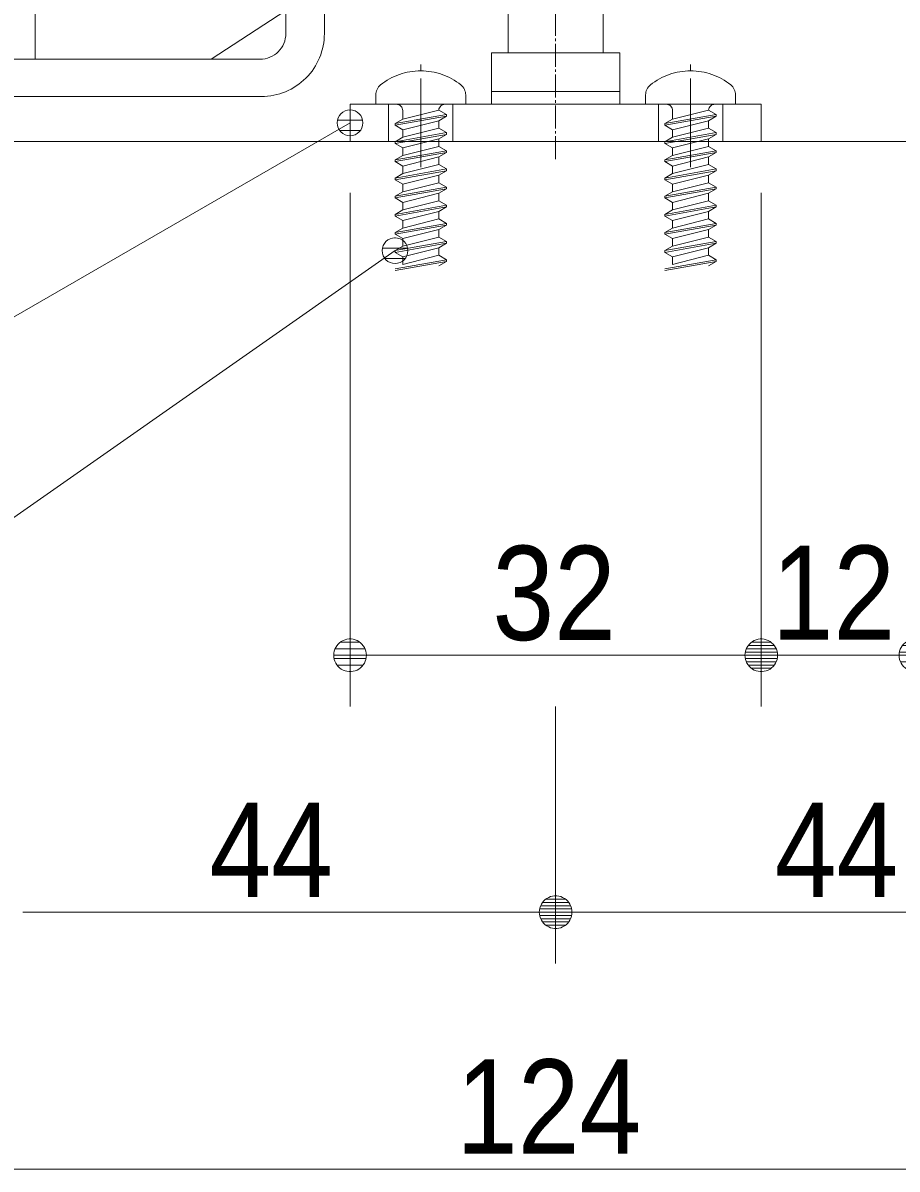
# Model space of a CAD drawing. Units: millimetres, scale not verified, with parts at other scales. Extents: x -6062 to 6062, y -3045 to 3045.
# Drawn here: x 927.4 to 1267.5, y -2350 to -1903.8 of the extents above; entities that cross this region are included whole.
import ezdxf
from ezdxf.enums import TextEntityAlignment as Align

# ---------------------------------------------------------------- set-up
doc = ezdxf.new("R2010")
doc.units = ezdxf.units.MM
doc.header["$LTSCALE"] = 20
doc.linetypes.add('CHAIN2', pattern=[12, 9, -1, 1, -1])
for name, color, linetype, lineweight in [('0-0_2寸法-1', 7, 'Continuous', 9), ('0-1_0', 7, 'Continuous', 9), ('0-3_2寸法-3', 7, 'Continuous', 9), ('0-4_3一般', 7, 'Continuous', 9)]:
    doc.layers.add(name, color=color, linetype=linetype, lineweight=lineweight)
doc.styles.add('ＭＳ Ｐゴシック', font='')
doc.styles.get('ＭＳ Ｐゴシック').set_extended_font_data('MS PGothic')

# ---------------------------------------------------------------- blocks, each defined once
blk = doc.blocks.new('グループ-67')
at = {"layer": '0-4_3一般'}
blk.add_line((48343.7, -39000), (68743.7, -39000), dxfattribs=at)
blk = doc.blocks.new('グループ-123')
at = {"layer": '0-4_3一般', "linetype": 'CHAIN2'}
blk.add_line((58443.7, -39138.8), (58443.7, -34079.3), dxfattribs=at)
at = {"layer": '0-4_3一般'}
for p, q in [((58768.7, -36750), (58118.7, -36750)), ((58818.7, -38000), (58818.7, -36800)), ((58813.7, -38000), (58073.7, -38000)), ((58073.7, -38000), (58073.7, -38310)), ((58813.7, -38000), (58813.7, -38310)), ((57943.7, -38610), (57943.7, -38310)), ((58643.7, -38310), (58943.7, -38310)), ((58943.7, -38610), (58943.7, -38310)), ((57393.7, -39200), (57393.7, -38510)), ((59493.7, -39200), (59493.7, -38510)), ((58943.7, -38610), (57943.7, -38610)), ((57943.7, -38610), (57943.7, -38710)), ((58943.7, -38610), (57943.7, -38610)), ((58943.7, -38710), (58943.7, -38610)), ((56843.7, -38710), (60043.7, -38710)), ((56843.7, -39000), (56843.7, -38710)), ((57143.7, -39000), (57143.7, -38710)), ((57643.7, -38710), (57643.7, -39000)), ((59243.7, -39000), (59243.7, -38710)), ((59743.7, -38710), (59743.7, -39000)), ((60043.7, -38710), (60043.7, -39000)), ((60043.7, -39000), (56843.7, -39000))]:
    blk.add_line(p, q, dxfattribs=at)
for points in [[(58068.7, -36800), (58068.7, -38000), (58818.7, -38000)], [(57943.7, -38310), (58243.7, -38310), (58643.7, -38310)]]:
    blk.add_lwpolyline(points, dxfattribs=at)
for centre, start, end in [((58118.7, -36800), 90, 135), ((58768.7, -36800), 45, 90), ((58118.7, -36800), 135, 180), ((58768.7, -36800), 0, 45)]:
    blk.add_arc(centre, 50, start, end, dxfattribs=at)
blk = doc.blocks.new('グループ-124')
at = {"layer": '0-4_3一般'}
for p, q in [((59493.7, -38450), (59493.7, -38401.7)), ((59143.7, -38710), (59143.7, -38637.8)), ((59843.7, -38710), (59683.7, -38710)), ((59843.7, -38637.8), (59843.7, -38710)), ((59693.7, -38790), (59293.7, -38860.7)), ((59633.7, -38755.4), (59353.7, -38826)), ((59353.7, -38826), (59353.7, -38760)), ((59633.9, -38755.5), (59633.7, -38755.4)), ((59693.7, -38790), (59633.9, -38755.5)), ((59693.7, -38790), (59693.7, -38803.3)), ((59353.7, -38826), (59293.7, -38860.7)), ((59293.7, -38860.7), (59293.7, -38874)), ((59293.7, -38874), (59353.7, -38908.6)), ((59353.7, -38908.6), (59633.7, -38838)), ((59633.7, -38896.7), (59353.7, -38967.4)), ((59633.7, -38896.7), (59633.7, -38838)), ((59693.7, -38931.3), (59633.7, -38896.7)), ((59293.7, -39015.3), (59693.7, -38944.7)), ((59353.7, -38967.4), (59293.7, -39002)), ((59353.7, -38967.4), (59353.7, -38908.6)), ((59693.7, -38944.7), (59633.7, -38979.3)), ((59633.7, -39038), (59633.7, -38979.3)), ((59693.7, -38931.3), (59693.7, -38944.7)), ((59693.7, -39072.7), (59293.7, -39143.3)), ((59353.7, -39108.7), (59353.7, -39050)), ((59693.7, -39072.7), (59693.7, -39086)), ((59353.7, -39108.7), (59293.7, -39143.3)), ((59293.7, -39143.3), (59293.7, -39156.7)), ((59293.7, -39156.7), (59353.7, -39191.3)), ((59353.7, -39191.3), (59633.7, -39120.6)), ((59633.7, -39179.4), (59633.7, -39120.6)), ((59293.7, -39298), (59693.7, -39227.3)), ((59353.7, -39250), (59293.7, -39284.7)), ((59633.7, -39179.4), (59353.7, -39250)), ((59353.7, -39250), (59353.7, -39191.3)), ((59693.7, -39214), (59633.7, -39179.4)), ((59693.7, -39227.3), (59633.7, -39262)), ((59693.7, -39214), (59693.7, -39227.3)), ((59353.7, -39391.4), (59353.7, -39332.6)), ((59633.7, -39320.7), (59633.7, -39262)), ((59693.7, -39355.3), (59293.7, -39426)), ((59353.7, -39391.4), (59293.7, -39426)), ((59293.7, -39426), (59293.7, -39439.3)), ((59293.7, -39439.3), (59353.7, -39474)), ((59353.7, -39474), (59633.7, -39403.3)), ((59633.7, -39462), (59633.7, -39403.3)), ((59693.7, -39355.3), (59693.7, -39368.7)), ((59293.7, -39580.7), (59693.7, -39510)), ((59633.7, -39462), (59353.7, -39532.7)), ((59353.7, -39532.7), (59353.7, -39474)), ((59693.7, -39496.7), (59633.7, -39462)), ((59693.7, -39510), (59633.7, -39544.6)), ((59693.7, -39496.7), (59693.7, -39510)), ((59353.7, -39532.7), (59293.7, -39567.3)), ((59633.7, -39603.4), (59353.7, -39674)), ((59353.7, -39674), (59353.7, -39615.3)), ((59633.7, -39603.4), (59633.7, -39544.6)), ((59693.7, -39638), (59633.7, -39603.4)), ((59693.7, -39638), (59293.7, -39708.7)), ((59353.7, -39674), (59293.7, -39708.7)), ((59353.7, -39756.6), (59633.7, -39686)), ((59693.7, -39651.3), (59633.7, -39686)), ((59633.7, -39744.7), (59633.7, -39686)), ((59693.7, -39638), (59693.7, -39651.3)), ((59293.7, -39722), (59353.7, -39756.6)), ((59293.7, -39863.3), (59693.7, -39792.7)), ((59293.7, -39863.3), (59693.7, -39792.7)), ((59693.7, -39779.3), (59633.7, -39744.7)), ((59693.7, -39792.7), (59633.7, -39827.3)), ((59693.7, -39792.7), (59633.7, -39827.3)), ((59693.7, -39792.7), (59633.7, -39827.3)), ((59693.7, -39792.7), (59633.7, -39827.3)), ((59693.7, -39792.7), (59633.7, -39827.3)), ((59693.7, -39792.7), (59633.7, -39827.3)), ((59693.7, -39779.3), (59693.7, -39792.7)), ((59693.7, -39779.3), (59693.7, -39792.7)), ((59693.7, -39779.3), (59693.7, -39792.7)), ((59353.7, -39815.4), (59293.7, -39850)), ((59633.7, -39886), (59633.7, -39827.3)), ((59693.7, -39920.7), (59293.7, -39991.3)), ((59693.7, -39920.7), (59693.7, -39934))]:
    blk.add_line(p, q, dxfattribs=at)
for points in [[(59683.7, -38710), (59303.7, -38710), (59143.7, -38710)], [(59293.7, -38874), (59693.7, -38803.3), (59633.7, -38838)], [(59693.7, -38931.3), (59293.7, -39002), (59293.7, -39015.3)], [(59293.7, -39015.3), (59353.7, -39050), (59633.7, -38979.3)], [(59693.7, -39072.7), (59633.7, -39038), (59353.7, -39108.7)], [(59293.7, -39156.7), (59693.7, -39086), (59633.7, -39120.6)], [(59693.7, -39214), (59293.7, -39284.7), (59293.7, -39298)], [(59293.7, -39298), (59353.7, -39332.6), (59633.7, -39262)], [(59693.7, -39355.3), (59633.7, -39320.7), (59353.7, -39391.4)], [(59293.7, -39439.3), (59693.7, -39368.7), (59633.7, -39403.3)], [(59693.7, -39496.7), (59293.7, -39567.3), (59293.7, -39580.7)], [(59293.7, -39580.7), (59353.7, -39615.3), (59633.7, -39544.6)], [(59293.7, -39722), (59693.7, -39651.3), (59633.7, -39686)], [(59293.7, -39708.7), (59293.7, -39722), (59693.7, -39651.3), (59633.7, -39686)], [(59693.7, -39779.3), (59293.7, -39850), (59293.7, -39863.3)], [(59633.7, -39744.7), (59353.7, -39815.4), (59353.7, -39756.6)], [(59293.7, -39863.3), (59353.7, -39898), (59633.7, -39827.3)], [(59293.7, -40004.7), (59693.7, -39934), (59633.7, -39968.6)], [(59693.7, -39920.7), (59633.7, -39886), (59353.7, -39956.7), (59353.7, -39898)]]:
    blk.add_lwpolyline(points, dxfattribs=at)
for centre, radius, start, end in [((59493.7, -38950), 500, 90, 109.34109), ((59493.7, -38950), 500, 70.65891, 90), ((59493.7, -38950), 500, 109.34109, 128.68219), ((59493.7, -38950), 500, 51.31781, 70.65891), ((59243.7, -38637.8), 100, 154.34109, 180), ((59243.7, -38637.8), 100, 128.68219, 154.34109), ((59743.7, -38637.8), 100, 25.65891, 51.31781), ((59743.7, -38637.8), 100, 0, 25.65891), ((59303.7, -38760), 50, 45, 90), ((59303.7, -38760), 50, 0, 45), ((59683.7, -38760), 50, 132.40515, 174.8103), ((59683.7, -38760), 50, 90, 132.40515)]:
    blk.add_arc(centre, radius, start, end, dxfattribs=at)
blk = doc.blocks.new('グループ-125')
at = {"layer": '0-4_3一般'}
for p, q in [((57393.7, -38450), (57393.7, -38401.7)), ((57043.7, -38710), (57043.7, -38637.8)), ((57203.7, -38710), (57043.7, -38710)), ((57583.7, -38710), (57203.7, -38710)), ((57193.7, -38874), (57593.7, -38803.3)), ((57533.7, -38755.4), (57253.7, -38826)), ((57253.7, -38826), (57253.7, -38760)), ((57533.9, -38755.5), (57533.7, -38755.4)), ((57593.7, -38803.3), (57533.7, -38838)), ((57593.7, -38790), (57533.9, -38755.5)), ((57593.7, -38790), (57593.7, -38803.3)), ((57253.7, -38826), (57193.7, -38860.7)), ((57533.7, -38896.7), (57533.7, -38838)), ((57593.7, -38931.3), (57193.7, -39002)), ((57253.7, -38967.4), (57193.7, -39002)), ((57253.7, -38967.4), (57253.7, -38908.6)), ((57253.7, -39050), (57533.7, -38979.3)), ((57533.7, -39038), (57533.7, -38979.3)), ((57593.7, -38931.3), (57593.7, -38944.7)), ((57193.7, -39002), (57193.7, -39015.3)), ((57193.7, -39015.3), (57253.7, -39050)), ((57533.7, -39038), (57253.7, -39108.7)), ((57253.7, -39108.7), (57253.7, -39050)), ((57593.7, -39072.7), (57533.7, -39038)), ((57593.7, -39072.7), (57593.7, -39086)), ((57193.7, -39156.7), (57593.7, -39086)), ((57253.7, -39108.7), (57193.7, -39143.3)), ((57593.7, -39086), (57533.7, -39120.6)), ((57533.7, -39179.4), (57533.7, -39120.6)), ((57593.7, -39214), (57193.7, -39284.7)), ((57253.7, -39250), (57193.7, -39284.7)), ((57253.7, -39250), (57253.7, -39191.3)), ((57593.7, -39214), (57593.7, -39227.3)), ((57193.7, -39284.7), (57193.7, -39298)), ((57193.7, -39298), (57253.7, -39332.6)), ((57253.7, -39332.6), (57533.7, -39262)), ((57533.7, -39320.7), (57253.7, -39391.4)), ((57253.7, -39391.4), (57253.7, -39332.6)), ((57533.7, -39320.7), (57533.7, -39262)), ((57593.7, -39355.3), (57533.7, -39320.7)), ((57193.7, -39439.3), (57593.7, -39368.7)), ((57253.7, -39391.4), (57193.7, -39426)), ((57593.7, -39368.7), (57533.7, -39403.3)), ((57533.7, -39462), (57533.7, -39403.3)), ((57593.7, -39355.3), (57593.7, -39368.7)), ((57593.7, -39496.7), (57193.7, -39567.3)), ((57253.7, -39532.7), (57253.7, -39474)), ((57593.7, -39496.7), (57593.7, -39510)), ((57253.7, -39532.7), (57193.7, -39567.3)), ((57193.7, -39567.3), (57193.7, -39580.7)), ((57193.7, -39580.7), (57253.7, -39615.3)), ((57253.7, -39615.3), (57533.7, -39544.6)), ((57533.7, -39603.4), (57533.7, -39544.6)), ((57593.7, -39638), (57533.7, -39603.4)), ((57593.7, -39638), (57193.7, -39708.7)), ((57193.7, -39722), (57593.7, -39651.3)), ((57193.7, -39722), (57593.7, -39651.3)), ((57253.7, -39674), (57193.7, -39708.7)), ((57593.7, -39651.3), (57533.7, -39686)), ((57593.7, -39651.3), (57533.7, -39686)), ((57593.7, -39651.3), (57533.7, -39686)), ((57533.7, -39744.7), (57533.7, -39686)), ((57593.7, -39638), (57593.7, -39651.3)), ((57193.7, -39708.7), (57193.7, -39722)), ((57593.7, -39779.3), (57193.7, -39850)), ((57533.7, -39744.7), (57253.7, -39815.4)), ((57253.7, -39815.4), (57253.7, -39756.6)), ((57593.7, -39779.3), (57533.7, -39744.7)), ((57593.7, -39792.7), (57533.7, -39827.3)), ((57593.7, -39792.7), (57533.7, -39827.3)), ((57593.7, -39792.7), (57533.7, -39827.3)), ((57593.7, -39779.3), (57593.7, -39792.7)), ((57593.7, -39779.3), (57593.7, -39792.7)), ((57253.7, -39815.4), (57193.7, -39850)), ((57193.7, -39850), (57193.7, -39863.3)), ((57193.7, -39863.3), (57253.7, -39898)), ((57253.7, -39898), (57533.7, -39827.3)), ((57533.7, -39886), (57533.7, -39827.3)), ((57593.7, -39920.7), (57193.7, -39991.3)), ((57193.7, -40004.7), (57593.7, -39934)), ((57533.7, -39886), (57253.7, -39956.7)), ((57253.7, -39956.7), (57253.7, -39898)), ((57593.7, -39920.7), (57533.7, -39886)), ((57593.7, -39934), (57533.7, -39968.6)), ((57593.7, -39920.7), (57593.7, -39934))]:
    blk.add_line(p, q, dxfattribs=at)
for points in [[(57743.7, -38637.8), (57743.7, -38710), (57583.7, -38710)], [(57593.7, -38790), (57193.7, -38860.7), (57193.7, -38874)], [(57193.7, -38874), (57253.7, -38908.6), (57533.7, -38838)], [(57593.7, -38931.3), (57533.7, -38896.7), (57253.7, -38967.4)], [(57193.7, -39015.3), (57593.7, -38944.7), (57533.7, -38979.3)], [(57593.7, -39072.7), (57193.7, -39143.3), (57193.7, -39156.7)], [(57193.7, -39156.7), (57253.7, -39191.3), (57533.7, -39120.6)], [(57193.7, -39298), (57593.7, -39227.3), (57533.7, -39262)], [(57593.7, -39214), (57533.7, -39179.4), (57253.7, -39250)], [(57593.7, -39355.3), (57193.7, -39426), (57193.7, -39439.3)], [(57193.7, -39439.3), (57253.7, -39474), (57533.7, -39403.3)], [(57193.7, -39580.7), (57593.7, -39510), (57533.7, -39544.6)], [(57593.7, -39496.7), (57533.7, -39462), (57253.7, -39532.7)], [(57533.7, -39603.4), (57253.7, -39674), (57253.7, -39615.3)], [(57193.7, -39722), (57253.7, -39756.6), (57533.7, -39686)], [(57193.7, -39863.3), (57593.7, -39792.7), (57533.7, -39827.3)], [(57193.7, -39863.3), (57593.7, -39792.7), (57533.7, -39827.3)], [(57593.7, -39779.3), (57593.7, -39792.7), (57533.7, -39827.3)]]:
    blk.add_lwpolyline(points, dxfattribs=at)
for centre, radius, start, end in [((57393.7, -38950), 500, 90, 109.34109), ((57393.7, -38950), 500, 70.65891, 90), ((57393.7, -38950), 500, 109.34109, 128.68219), ((57393.7, -38950), 500, 51.31781, 70.65891), ((57143.7, -38637.8), 100, 154.34109, 180), ((57143.7, -38637.8), 100, 128.68219, 154.34109), ((57643.7, -38637.8), 100, 25.65891, 51.31781), ((57643.7, -38637.8), 100, 0, 25.65891), ((57203.7, -38760), 50, 45, 90), ((57203.7, -38760), 50, 0, 45), ((57583.7, -38760), 50, 132.40515, 174.8103), ((57583.7, -38760), 50, 90, 132.40515)]:
    blk.add_arc(centre, radius, start, end, dxfattribs=at)
blk = doc.blocks.new('グループ-127')
at = {"layer": '0-4_3一般'}
for p, q in [((56643.7, -31150), (56643.7, -31810)), ((56343.7, -31675), (56643.7, -31675)), ((56343.7, -33775), (56343.7, -31800)), ((56343.7, -32425), (56343.7, -31975)), ((56643.7, -31975), (56643.7, -32425)), ((56168.6, -32200), (56878.6, -32200)), ((56343.7, -32725), (56643.7, -32725)), ((56643.7, -33340), (56643.7, -33515)), ((56343.7, -33475), (56643.7, -33475)), ((56343.7, -34210), (56343.7, -33775)), ((56168.6, -34000), (56878.6, -34000)), ((56343.7, -38160), (56343.7, -34210)), ((56343.7, -34650), (56343.7, -34460)), ((56343.7, -34525), (56643.7, -34525)), ((56168.6, -34900), (56878.6, -34900)), ((56643.7, -35140), (56643.7, -35315)), ((56343.7, -35275), (56643.7, -35275)), ((56343.7, -36010), (56343.7, -35575)), ((56168.6, -35800), (56878.6, -35800)), ((56343.7, -36450), (56343.7, -36260)), ((56343.7, -36325), (56643.7, -36325)), ((53718.7, -36750), (54368.7, -36750)), ((53668.7, -36800), (53668.7, -38000)), ((54418.7, -38000), (54418.7, -36800)), ((54418.7, -38000), (53668.7, -38000)), ((53693.7, -38000), (54393.7, -38000)), ((53693.7, -38360), (53693.7, -38000)), ((54393.7, -38360), (54393.7, -38000)), ((55763.7, -38360), (56343.7, -37980)), ((54393.7, -38360), (53693.7, -38360)), ((56153.7, -38650), (53143.7, -38650))]:
    blk.add_line(p, q, dxfattribs=at)
at = {"layer": '0-4_3一般', "linetype": 'CHAIN2'}
blk.add_line((54043.7, -38760), (54043.7, -34079.3), dxfattribs=at)
at = {"layer": '0-4_3一般'}
for points in [[(56343.7, -31810), (56343.7, -31150), (56643.7, -31150)], [(56643.7, -31800), (56643.7, -32600), (56643.7, -38160)], [(53143.7, -38650), (53143.7, -38360), (56143.7, -38360)]]:
    blk.add_lwpolyline(points, dxfattribs=at)
for centre, radius, start, end in [((53718.7, -36800), 50, 90, 135), ((54368.7, -36800), 50, 45, 90), ((53718.7, -36800), 50, 135, 180), ((54368.7, -36800), 50, 0, 45), ((56143.7, -38160), 200, 315, 0), ((56153.7, -38160), 490, 315, 0), ((56143.7, -38160), 200, 270, 315), ((56153.7, -38160), 490, 270, 315)]:
    blk.add_arc(centre, radius, start, end, dxfattribs=at)
blk = doc.blocks.new('グループ-132')
at = {"layer": '0-4_3一般'}
for name in ['グループ-127', 'グループ-123', 'グループ-125', 'グループ-124']:
    blk.add_blockref(name, (0, 0), dxfattribs=at)
blk = doc.blocks.new('グループ-133')
at = {"layer": '0-4_3一般'}
for name in ['グループ-132', 'グループ-67']:
    blk.add_blockref(name, (0, 0), dxfattribs=at)
blk = doc.blocks.new('_Dot')
at = {"layer": '0-1_0'}
for p, q in [((-10, 0), (-20, 0)), ((9.78, 2), (-9.78, 2)), ((7.99, 6), (-7.99, 6)), ((9.16, -3.98), (-9.16, -3.98)), ((6, -7.98), (-6, -7.98))]:
    blk.add_line(p, q, dxfattribs=at)
for points in [[(10, 0), (9.92, 1.25), (9.69, 2.49), (9.3, 3.68), (8.76, 4.82), (8.09, 5.88), (7.29, 6.85), (6.37, 7.71), (5.36, 8.44), (4.26, 9.05), (3.09, 9.51), (1.87, 9.82), (0.63, 9.98), (-0.63, 9.98), (-1.87, 9.82), (-3.09, 9.51), (-4.26, 9.05), (-5.36, 8.44), (-6.37, 7.71), (-7.29, 6.85), (-8.09, 5.88), (-8.76, 4.82), (-9.3, 3.68), (-9.69, 2.49), (-9.92, 1.25), (-10, 0), (0, 0)], [(-10, 0), (-9.92, -1.25), (-9.69, -2.49), (-9.3, -3.68), (-8.76, -4.82), (-8.09, -5.88), (-7.29, -6.85), (-6.37, -7.71), (-5.36, -8.44), (-4.26, -9.05), (-3.09, -9.51), (-1.87, -9.82), (-0.63, -9.98), (0.63, -9.98), (1.87, -9.82), (3.09, -9.51), (4.26, -9.05), (5.36, -8.44), (6.37, -7.71), (7.29, -6.85), (8.09, -5.88), (8.76, -4.82), (9.3, -3.68), (9.69, -2.49), (9.92, -1.25), (10, 0), (0, 0)]]:
    blk.add_lwpolyline(points, close=True, dxfattribs=at)

msp = doc.modelspace()

# ---------------------------------------------------------------- linework, layer by layer
at = {"layer": '0-0_2寸法-1'}
for p, q in [((1054.68, -1970), (1054.68, -2170)), ((1214.68, -1970), (1214.68, -2170)), ((1214.68, -1970), (1214.68, -2170)), ((1201.97, -2150), (1067.4, -2150)), ((1227.4, -2150), (1261.97, -2150)), ((1134.68, -2170), (1134.68, -2270)), ((1134.68, -2170), (1134.68, -2270)), ((1121.97, -2250), (927.4, -2250)), ((1147.4, -2250), (1341.97, -2250)), ((837.4, -2350), (1431.97, -2350))]:
    msp.add_line(p, q, dxfattribs=at)
at = {"layer": '0-3_2寸法-3'}
for p, q in [((1054.86, -1937.76), (1054.51, -1937.76)), ((1054.86, -1937.76), (1054.51, -1937.76)), ((1059.58, -1941.76), (1049.79, -1941.76)), ((1058.68, -1945.76), (1050.69, -1945.76)), ((1072.34, -1987.51), (1072.02, -1987.51)), ((1072.34, -1987.51), (1072.02, -1987.51)), ((1077.08, -1991.51), (1067.29, -1991.51)), ((1076.18, -1995.51), (1068.19, -1995.51))]:
    msp.add_line(p, q, dxfattribs=at)
for points in [[(1054.68, -1942.75), (522.51, -2250), (206.5, -2250)], [(1072.18, -1992.5), (561.62, -2350), (275.32, -2350)]]:
    msp.add_lwpolyline(points, dxfattribs=at)
for centre in [(1054.68, -1942.75), (1054.68, -1942.75), (1072.18, -1992.5), (1072.18, -1992.5)]:
    msp.add_circle(centre, 5.01, dxfattribs=at)

# ---------------------------------------------------------------- block references
at = {"layer": '0-0_2寸法-1', "xscale": 0.6356201, "yscale": 0.6356201, "rotation": 180}
for p in [(1054.68, -2150), (1214.68, -2150), (1134.68, -2250)]:
    msp.add_blockref('_Dot', p, dxfattribs=at)
at = {"layer": '0-0_2寸法-1', "xscale": 0.6356201, "yscale": 0.6356201}
for p in [(1214.68, -2150), (1274.68, -2150), (1134.68, -2250)]:
    msp.add_blockref('_Dot', p, dxfattribs=at)
at = {"layer": '0-4_3一般', "xscale": 0.05, "yscale": 0.05}
msp.add_blockref('グループ-133', (-1787.5, 0), dxfattribs=at)

# ---------------------------------------------------------------- texts
at = {"layer": '0-0_2寸法-1', "style": 'ＭＳ Ｐゴシック', "width": 0.9}
for s, p in [('32', (1110.09, -2155.06)), ('12', (1218.76, -2154.96)), ('44', (999.99, -2255.06)), ('44', (1219.99, -2255.06)), ('124', (1095.97, -2354.96))]:
    msp.add_text(s, height=36.66, dxfattribs=at).set_placement(p, align=Align.BOTTOM_LEFT)

doc.saveas('drawing.dxf')
